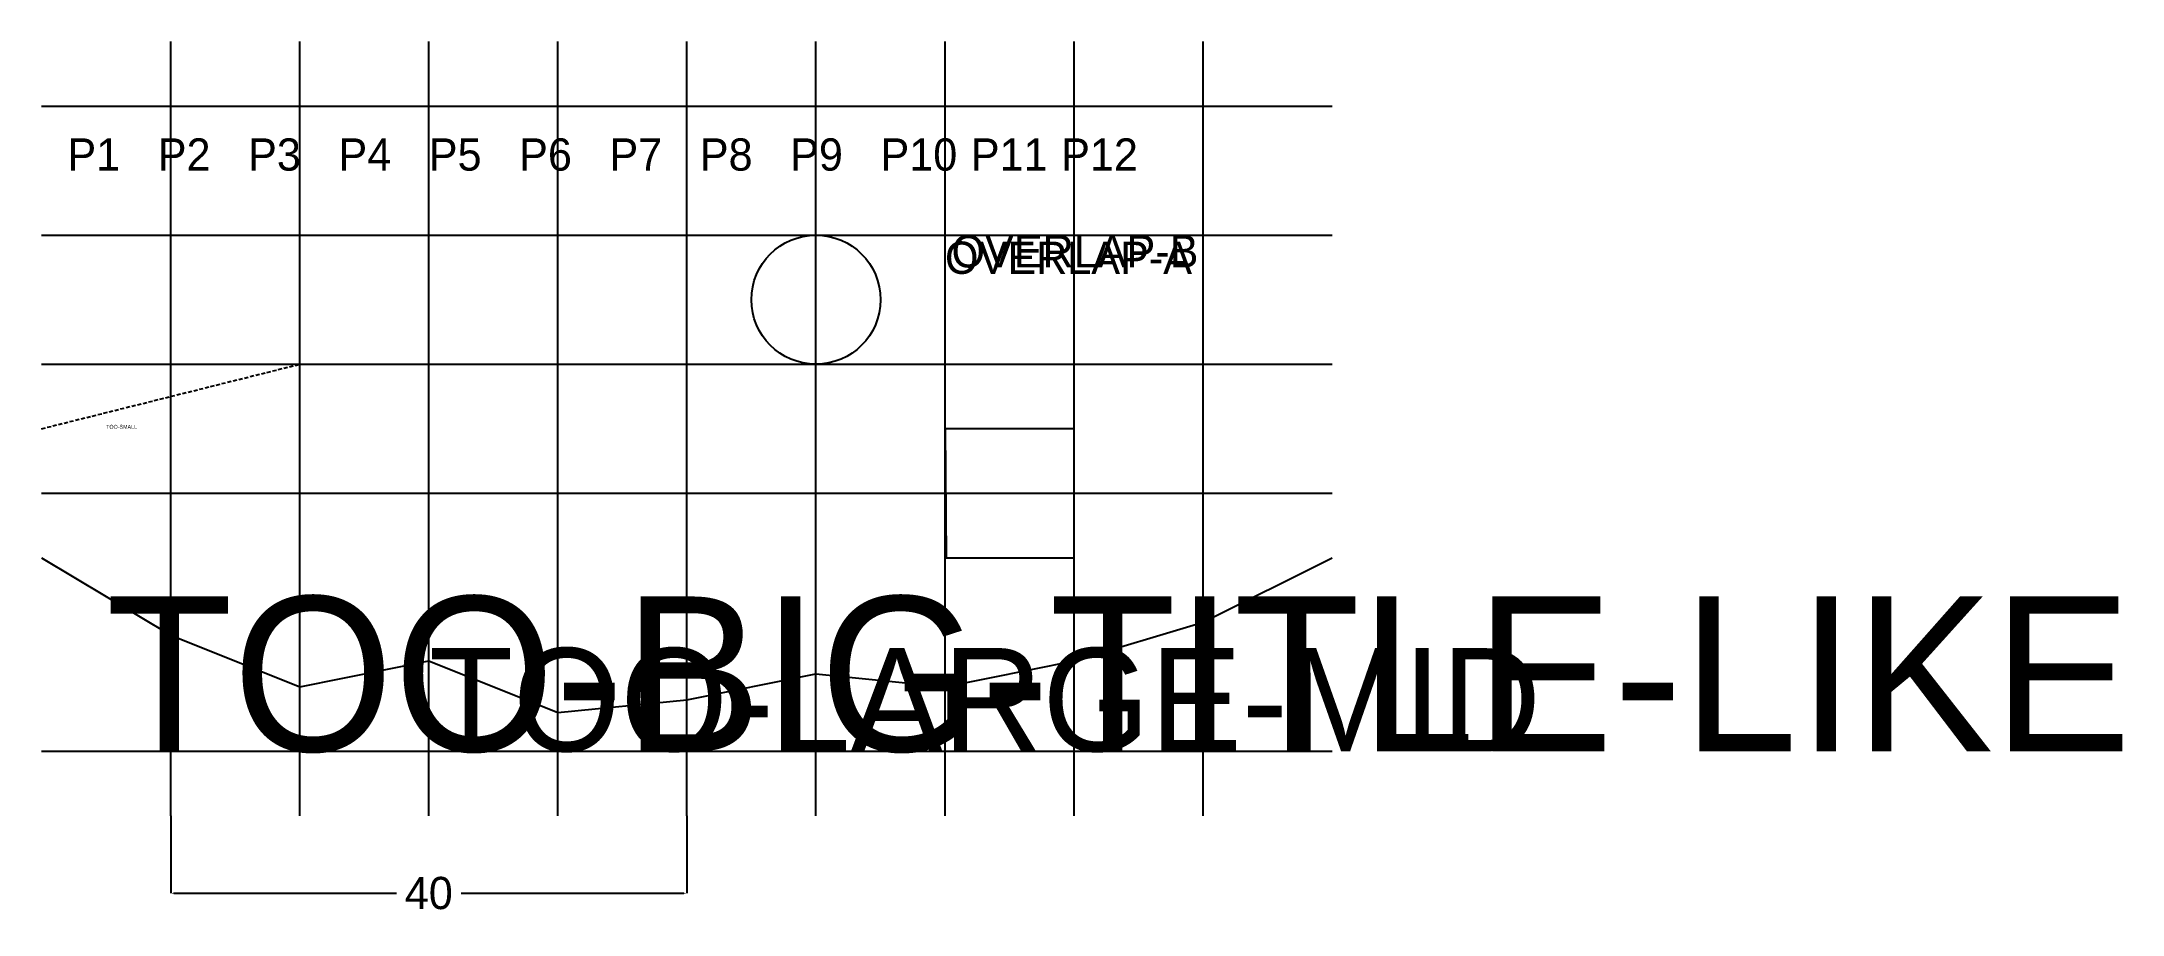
# Model space of a CAD drawing. Extents: x 0 to 5010, y -8 to 5000.
# Drawn here: x 0 to 161.2, y -7.6 to 60 of the extents above; entities outside this region: 1.
import ezdxf

# ---------------------------------------------------------------- set-up
doc = ezdxf.new("R2010")
doc.units = 0
doc.linetypes.add('WATER_DASH', pattern=[0.45, 0.3, -0.15])
doc.layers.add('ANNO', color=3, linetype='Continuous')
doc.layers.add('BODY', color=7, linetype='Continuous')
doc.dimstyles.get("Standard").update_dxf_attribs({"dimtxt": 2.5, "dimasz": 2.5, "dimexe": 1.25, "dimexo": 0.625, "dimtad": 1, "dimcen": 2.5, "dimazin": 3, "dimtfac": 1, "dimtmove": 0, "dimatfit": 3})

# ---------------------------------------------------------------- blocks, each defined once
blk = doc.blocks.new('_CLOSEDFILLED')
at = {"color": 0, "linetype": 'BYBLOCK'}
blk.add_solid([(-1, 0.16), (0, 0), (-1, -0.16)], dxfattribs=at)
blk = doc.blocks.new('*D1')
for p, q in [((10, 0), (10, -6)), ((50, 0), (50, -6)), ((10.25, -6), (27.5, -6)), ((32.5, -6), (49.75, -6))]:
    blk.add_line(p, q)
at = {"layer": 'Defpoints'}
for p in [(10, 0), (50, 0), (10, -6)]:
    blk.add_point(p, dxfattribs=at)
at = {"xscale": 0.25, "yscale": 0.25, "rotation": 180}
blk.add_blockref('_CLOSEDFILLED', (10, -6), dxfattribs=at)
at = {"xscale": 0.25, "yscale": 0.25}
blk.add_blockref('_CLOSEDFILLED', (50, -6), dxfattribs=at)
at = {"insert": (30, -6), "char_height": 2.5, "attachment_point": 5}
blk.add_mtext('40', dxfattribs=at)

msp = doc.modelspace()

# ---------------------------------------------------------------- linework, layer by layer
at = {"layer": 'BODY'}
for p, q in [((5000, 5000), (5010, 5000)), ((10, 0), (10, 60)), ((20, 0), (20, 60)), ((30, 0), (30, 60)), ((40, 0), (40, 60)), ((50, 0), (50, 60)), ((60, 0), (60, 60)), ((70, 0), (70, 60)), ((80, 0), (80, 60)), ((90, 0), (90, 60)), ((0, 55), (100, 55)), ((0, 45), (100, 45)), ((0, 35), (100, 35)), ((0, 25), (100, 25)), ((10, 10), (10, 10)), ((20, 0), (20, 10)), ((20, 0), (20, 10)), ((0, 5), (100, 5))]:
    msp.add_line(p, q, dxfattribs=at)
at = {"layer": 'BODY', "linetype": 'WATER_DASH'}
msp.add_line((0, 30), (20, 35), dxfattribs=at)
at = {"layer": 'BODY'}
for points in [[(70, 20), (80, 20), (80, 30), (70, 30), (70.08, 20.08)], [(0, 20), (10, 14), (20, 10), (30, 12), (40, 8), (50, 9), (60, 11), (70, 10), (80, 12), (90, 15), (100, 20)]]:
    msp.add_lwpolyline(points, dxfattribs=at)
msp.add_circle((60, 40), 5, dxfattribs=at)
msp.add_circle((60, 40), 5, dxfattribs=at)

# ---------------------------------------------------------------- texts
at = {"layer": 'ANNO'}
for s, height, p in [('P1', 2.5, (2, 50)), ('P2', 2.5, (9, 50)), ('P3', 2.5, (16, 50)), ('P4', 2.5, (23, 50)), ('P5', 2.5, (30, 50)), ('P6', 2.5, (37, 50)), ('P7', 2.5, (44, 50)), ('P8', 2.5, (51, 50)), ('P9', 2.5, (58, 50)), ('P10', 2.5, (65, 50)), ('P11', 2.5, (72, 50)), ('P12', 2.5, (79, 50)), ('OVERLAP-A', 2.5, (70, 42)), ('OVERLAP-B', 2.5, (70.5, 42.5)), ('OVERLAP-B', 2.5, (70.5, 42.5)), ('TOO-SMALL', 0.3, (5, 30)), ('TOO-BIG-TITLE-LIKE', 12, (5, 5)), ('TOO-LARGE-MID', 8, (30, 5))]:
    msp.add_text(s, height=height, dxfattribs=at).set_placement(p)

# ---------------------------------------------------------------- dimensions: what is measured, and where the dimension line sits
dim = msp.add_linear_dim(base=(10, -6), p1=(10, 0), p2=(50, 0), dimstyle='Standard', override={"dimtxt": 2.5})
dim.commit()
dim.dimension.update_dxf_attribs({"geometry": '*D1', "text_midpoint": (30, -6)})

doc.saveas('drawing.dxf')
